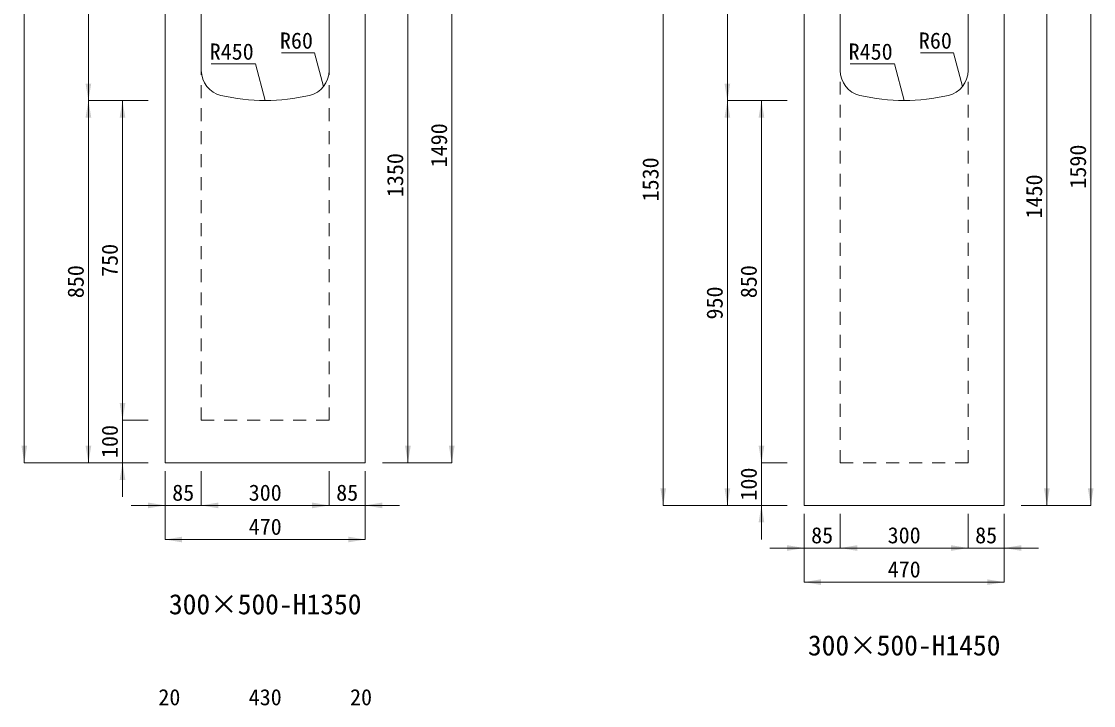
# Model space of a CAD drawing. Units: millimetres at full size, sheet at 1:40. Extents: x -1934 to 44546, y -100881 to -70395.
# Drawn here: x 19826 to 22343, y -96300 to -94695 of the extents above; entities that cross this region are included whole.
import ezdxf
from ezdxf.enums import TextEntityAlignment as Align

# ---------------------------------------------------------------- set-up
doc = ezdxf.new("R2010")
doc.units = ezdxf.units.MM
doc.header["$LTSCALE"] = 40
doc.linetypes.add('USER1', pattern=[1.35, 0.75, -0.6])
doc.linetypes.add('USER2', pattern=[1.35, 0.75, -0.6])
for name, color, linetype, lineweight in [('0_2', 7, 'Continuous', 13), ('寸法線', 7, 'Continuous', 9), ('引出線', 4, 'Continuous', 9), ('本体', 2, 'Continuous', 13)]:
    doc.layers.add(name, color=color, linetype=linetype, lineweight=lineweight)
doc.styles.add('ＭＳ ゴシック', font='')
doc.styles.get('ＭＳ ゴシック').set_extended_font_data('MS Gothic')

# ---------------------------------------------------------------- blocks, each defined once
blk = doc.blocks.new('filled_arrow')
at = {"color": 0, "linetype": 'Continuous', "lineweight": -2}
blk.add_solid([(7.5, 1.25), (0, 0), (7.5, -1.25)], dxfattribs=at)

msp = doc.modelspace()

# ---------------------------------------------------------------- linework, layer by layer
at = {"layer": '寸法線'}
for p, q in [((20836.13, -95730.41), (20836.13, -94240.41)), ((22336.13, -95830.41), (22336.13, -94240.41)), ((19832.55, -95730.41), (19832.55, -94300.41)), ((21332.55, -95830.41), (21332.55, -94300.41)), ((19983.15, -94880.41), (19983.15, -94380.41)), ((20733.15, -95730.41), (20733.15, -94380.41)), ((21483.15, -94880.41), (21483.15, -94380.41)), ((22233.15, -95830.41), (22233.15, -94380.41)), ((20123.15, -94880.41), (19983.15, -94880.41)), ((19983.15, -95730.41), (19983.15, -94880.41)), ((20123.15, -94880.41), (19983.15, -94880.41)), ((20063.15, -95630.41), (20063.15, -94880.41)), ((20123.15, -94880.41), (20063.15, -94880.41)), ((21623.15, -94880.41), (21483.15, -94880.41)), ((21483.15, -95830.41), (21483.15, -94880.41)), ((21623.15, -94880.41), (21483.15, -94880.41)), ((21563.15, -95730.41), (21563.15, -94880.41)), ((21623.15, -94880.41), (21563.15, -94880.41)), ((20063.15, -95810.41), (20063.15, -95550.41)), ((20123.15, -95630.41), (20063.15, -95630.41)), ((20123.15, -95630.41), (20063.15, -95630.41)), ((21563.15, -95910.41), (21563.15, -95650.41)), ((20123.15, -95730.41), (19832.55, -95730.41)), ((20123.15, -95730.41), (19983.15, -95730.41)), ((20123.15, -95730.41), (20063.15, -95730.41)), ((20673.15, -95730.41), (20836.13, -95730.41)), ((20673.15, -95730.41), (20733.15, -95730.41)), ((21623.15, -95730.41), (21563.15, -95730.41)), ((21623.15, -95730.41), (21563.15, -95730.41)), ((20163.15, -95750.41), (20163.15, -95830.41)), ((20163.15, -95750.41), (20163.15, -95910.41)), ((20248.15, -95750.41), (20248.15, -95830.41)), ((20248.15, -95750.41), (20248.15, -95830.41)), ((20548.15, -95750.41), (20548.15, -95830.41)), ((20548.15, -95750.41), (20548.15, -95830.41)), ((20633.15, -95750.41), (20633.15, -95830.41)), ((20633.15, -95750.41), (20633.15, -95910.41)), ((20083.15, -95830.41), (20328.15, -95830.41)), ((20248.15, -95830.41), (20548.15, -95830.41)), ((20468.15, -95830.41), (20713.15, -95830.41)), ((21622.15, -95830.41), (21332.55, -95830.41)), ((21623.15, -95830.41), (21483.15, -95830.41)), ((21623.15, -95830.41), (21563.15, -95830.41)), ((22173.15, -95830.41), (22336.13, -95830.41)), ((22173.15, -95830.41), (22233.15, -95830.41)), ((21663.15, -95850.41), (21663.15, -95930.41)), ((21663.15, -95850.41), (21663.15, -96010.41)), ((21748.15, -95850.41), (21748.15, -95930.41)), ((21748.15, -95850.41), (21748.15, -95930.41)), ((22048.15, -95850.41), (22048.15, -95930.41)), ((22048.15, -95850.41), (22048.15, -95930.41)), ((22133.15, -95850.41), (22133.15, -95930.41)), ((22133.15, -95850.41), (22133.15, -96010.41)), ((20163.15, -95910.41), (20633.15, -95910.41)), ((21583.15, -95930.41), (21828.15, -95930.41)), ((21748.15, -95930.41), (22048.15, -95930.41)), ((21968.15, -95930.41), (22213.15, -95930.41)), ((21663.15, -96010.41), (22133.15, -96010.41))]:
    msp.add_line(p, q, dxfattribs=at)
at = {"layer": '引出線'}
for points in [[(20535.22, -94847.1), (20514.21, -94768.68), (20436.7, -94768.68)], [(22035.22, -94847.1), (22014.21, -94768.68), (21936.7, -94768.68)], [(20398.15, -94880.41), (20375.13, -94794.49), (20271.63, -94794.49)], [(21898.15, -94880.41), (21875.13, -94794.49), (21771.63, -94794.49)]]:
    msp.add_lwpolyline(points, dxfattribs=at)
at = {"layer": '本体', "lineweight": 20}
for p, q in [((20163.15, -95730.41), (20163.15, -94380.41)), ((20248.15, -94809.89), (20248.15, -94380.41)), ((20548.15, -94809.89), (20548.15, -94380.41)), ((20633.15, -95730.41), (20633.15, -94380.41)), ((21663.15, -95830.41), (21663.15, -94380.41)), ((21748.15, -94809.89), (21748.15, -94380.41)), ((22048.15, -94809.89), (22048.15, -94380.41)), ((22133.15, -95830.41), (22133.15, -94380.41)), ((20163.15, -95730.41), (20633.15, -95730.41)), ((21663.15, -95830.41), (22133.15, -95830.41))]:
    msp.add_line(p, q, dxfattribs=at)
at = {"layer": '本体', "linetype": 'USER2', "lineweight": 20}
for p, q in [((20248.15, -95630.41), (20248.15, -94809.89)), ((20548.15, -95630.41), (20548.15, -94809.89)), ((21748.15, -95730.41), (21748.15, -94809.89)), ((22048.15, -95730.41), (22048.15, -94809.89))]:
    msp.add_line(p, q, dxfattribs=at)
at = {"layer": '本体', "linetype": 'USER1', "lineweight": 20}
for p, q in [((20248.15, -95630.41), (20548.15, -95630.41)), ((21748.15, -95730.41), (22048.15, -95730.41))]:
    msp.add_line(p, q, dxfattribs=at)
at = {"layer": '本体', "lineweight": 20}
for centre, radius, start, end in [((20308.15, -94809.89), 60, 180, 256.65766), ((20488.15, -94809.89), 60, 283.34239, 0), ((21808.15, -94809.89), 60, 180, 256.65766), ((21988.15, -94809.89), 60, 283.34239, 0), ((20398.15, -94430.41), 450, 256.65766, 283.34239), ((21898.15, -94430.41), 450, 256.65766, 283.34239)]:
    msp.add_arc(centre, radius, start, end, dxfattribs=at)

# ---------------------------------------------------------------- block references
at = {"layer": '寸法線', "xscale": 5.33, "yscale": 5.33}
for p, rotation in [((19983.15, -94880.41), 90), ((21483.15, -94880.41), 90), ((19983.15, -94880.41), 270), ((20063.15, -94880.41), 270), ((21483.15, -94880.41), 270), ((21563.15, -94880.41), 270), ((20063.15, -95630.41), 90), ((20063.15, -95630.41), 90), ((19832.55, -95730.41), 90), ((19983.15, -95730.41), 90), ((20733.15, -95730.41), 90), ((20836.13, -95730.41), 90), ((21563.15, -95730.41), 90), ((21563.15, -95730.41), 90), ((20063.15, -95730.41), 270), ((21332.55, -95830.41), 90), ((21483.15, -95830.41), 90), ((22233.15, -95830.41), 90), ((22336.13, -95830.41), 90), ((20163.15, -95830.41), 180), ((20548.15, -95830.41), 180), ((20548.15, -95830.41), 180), ((21563.15, -95830.41), 270), ((20633.15, -95910.41), 180), ((21663.15, -95930.41), 180), ((22048.15, -95930.41), 180), ((22048.15, -95930.41), 180), ((22133.15, -96010.41), 180)]:
    msp.add_blockref('filled_arrow', p, dxfattribs=dict(at, rotation=rotation))
for p in [(20248.15, -95830.41), (20248.15, -95830.41), (20633.15, -95830.41), (20163.15, -95910.41), (21748.15, -95930.41), (21748.15, -95930.41), (22133.15, -95930.41), (21663.15, -96010.41)]:
    msp.add_blockref('filled_arrow', p, dxfattribs=at)
at = {"layer": '引出線', "xscale": 0.133, "yscale": 0.133, "rotation": 105}
for p in [(20535.22, -94847.1), (22035.22, -94847.1), (20398.15, -94880.41), (21898.15, -94880.41)]:
    msp.add_blockref('filled_arrow', p, dxfattribs=at)

# ---------------------------------------------------------------- texts
at = {"layer": '0_2', "style": 'ＭＳ ゴシック'}
for s, p in [('300×500-H1350', (20398.15, -96062.25)), ('300×500-H1450', (21898.15, -96158.75))]:
    msp.add_text(s, height=47.47, dxfattribs=at).set_placement(p, align=Align.MIDDLE_CENTER)
at = {"layer": '寸法線', "style": 'ＭＳ ゴシック'}
for s, p in [('1490', (20806.13, -94985.41)), ('1590', (22306.13, -95035.41)), ('1350', (20703.15, -95055.41)), ('1530', (21302.55, -95065.41)), ('1450', (22203.15, -95105.41)), ('750', (20033.15, -95255.41)), ('850', (19953.15, -95305.41)), ('850', (21533.15, -95305.41)), ('950', (21453.15, -95355.41)), ('100', (20033.15, -95680.41)), ('100', (21533.15, -95780.41))]:
    msp.add_text(s, height=37.98, rotation=90, dxfattribs=at).set_placement(p, align=Align.MIDDLE_CENTER)
for s, p in [('85', (20205.65, -95800.41)), ('300', (20398.15, -95800.41)), ('85', (20590.65, -95800.41)), ('470', (20398.15, -95880.41)), ('85', (21705.65, -95900.41)), ('300', (21898.15, -95900.41)), ('85', (22090.65, -95900.41)), ('470', (21898.15, -95980.41)), ('20', (20173.15, -96280.41)), ('430', (20398.15, -96280.41)), ('20', (20623.15, -96280.41))]:
    msp.add_text(s, height=37.98, dxfattribs=at).set_placement(p, align=Align.MIDDLE_CENTER)
at = {"layer": '引出線', "style": 'ＭＳ ゴシック'}
for s, p in [('R60', (20510.21, -94720.68)), ('R60', (22010.21, -94720.68)), ('R450', (20371.13, -94746.49)), ('R450', (21871.13, -94746.49))]:
    msp.add_text(s, height=37.98, dxfattribs=at).set_placement(p, align=Align.TOP_RIGHT)

doc.saveas('drawing.dxf')
